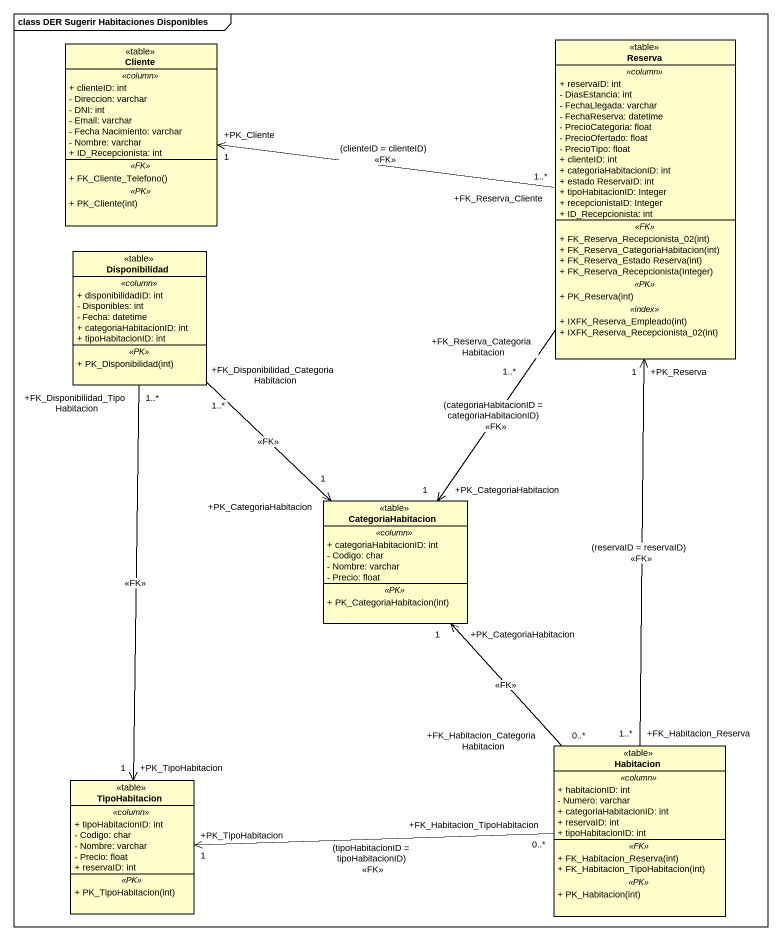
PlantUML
@startuml
mainframe class DER Sugerir Habitaciones Disponibles
hide circle
hide empty members
skinparam classAttributeIconSize 0
class Cliente <<table>> {
  .. <<column>> ..
  + clienteID: int
  - Direccion: varchar
  - DNI: int
  - Email: varchar
  - Fecha Nacimiento: varchar
  - Nombre: varchar
  + ID_Recepcionista: int
  .. <<FK>> ..
  + FK_Cliente_Telefono()
  .. <<PK>> ..
  + PK_Cliente(int)
}
class Reserva <<table>> {
  .. <<column>> ..
  + reservaID: int
  - DiasEstancia: int
  - FechaLlegada: varchar
  - FechaReserva: datetime
  - PrecioCategoria: float
  - PrecioOfertado: float
  - PrecioTipo: float
  + clienteID: int
  + categoriaHabitacionID: int
  + estado ReservaID: int
  + tipoHabitacionID: Integer
  + recepcionistaID: Integer
  + ID_Recepcionista: int
  .. <<FK>> ..
  + FK_Reserva_Recepcionista_02(int)
  + FK_Reserva_CategoriaHabitacion(int)
  + FK_Reserva_Estado Reserva(int)
  + FK_Reserva_Recepcionista(Integer)
  .. <<PK>> ..
  + PK_Reserva(int)
  .. <<index>> ..
  + IXFK_Reserva_Empleado(int)
  + IXFK_Reserva_Recepcionista_02(int)
}
class Disponibilidad <<table>> {
  .. <<column>> ..
  + disponibilidadID: int
  - Disponibles: int
  - Fecha: datetime
  + categoriaHabitacionID: int
  + tipoHabitacionID: int
  .. <<PK>> ..
  + PK_Disponibilidad(int)
}
class CategoriaHabitacion <<table>> {
  .. <<column>> ..
  + categoriaHabitacionID: int
  - Codigo: char
  - Nombre: varchar
  - Precio: float
  .. <<PK>> ..
  + PK_CategoriaHabitacion(int)
}
class TipoHabitacion <<table>> {
  .. <<column>> ..
  + tipoHabitacionID: int
  - Codigo: char
  - Nombre: varchar
  - Precio: float
  + reservaID: int
  .. <<PK>> ..
  + PK_TipoHabitacion(int)
}
class Habitacion <<table>> {
  .. <<column>> ..
  + habitacionID: int
  - Numero: varchar
  + categoriaHabitacionID: int
  + reservaID: int
  + tipoHabitacionID: int
  .. <<FK>> ..
  + FK_Habitacion_Reserva(int)
  + FK_Habitacion_TipoHabitacion(int)
  .. <<PK>> ..
  + PK_Habitacion(int)
}
Reserva "+FK_Reserva_Cliente\n1..*" -left-> "+PK_Cliente\n1" Cliente : (clienteID = clienteID)\n<<FK>>
Reserva "+FK_Reserva_CategoriaHabitacion\n1..*" --> "+PK_CategoriaHabitacion\n1" CategoriaHabitacion : (categoriaHabitacionID = categoriaHabitacionID)\n<<FK>>
Disponibilidad "+FK_Disponibilidad_CategoriaHabitacion\n1..*" --> "+PK_CategoriaHabitacion\n1" CategoriaHabitacion : <<FK>>
Disponibilidad "+FK_Disponibilidad_TipoHabitacion\n1..*" --> "+PK_TipoHabitacion\n1" TipoHabitacion : <<FK>>
Habitacion "+FK_Habitacion_Reserva\n1..*" -up-> "+PK_Reserva\n1" Reserva : (reservaID = reservaID)\n<<FK>>
Habitacion "+FK_Habitacion_CategoriaHabitacion\n0..*" -up-> "+PK_CategoriaHabitacion\n1" CategoriaHabitacion : <<FK>>
Habitacion "+FK_Habitacion_TipoHabitacion\n0..*" -left-> "+PK_TipoHabitacion\n1" TipoHabitacion : (tipoHabitacionID = tipoHabitacionID)\n<<FK>>
@enduml
